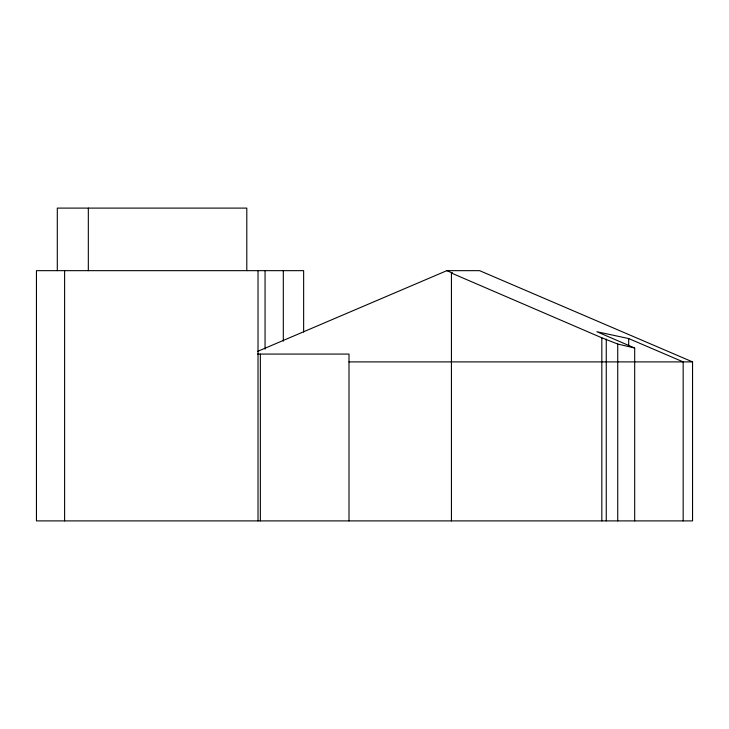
<?xml version="1.0" encoding="UTF-8"?>
<svg xmlns="http://www.w3.org/2000/svg" width="729" height="729" viewBox="0 0 729 729"><rect width="100%" height="100%" fill="white"/><g stroke="black" fill="none" stroke-linecap="round" stroke-linejoin="round"><path stroke-width="1.09" d="M257.738 351.342L446.859 270.659L479.6 270.659L692.55 361.894L692.55 520.898L36.45 520.898L36.45 270.659L303.638 270.659L303.638 332.087M451.433 520.898L451.433 273.056L452.472 273.056L446.859 270.659M257.547 354.075L349 354.075L349 520.898M348.954 361.894L692.55 361.894M683.173 520.898L683.173 361.894L628.69 338.557L596.887 331.731L634.686 348.025L634.686 520.898M451.433 273.056L601.835 337.809L617.736 344.033L634.686 348.025M628.69 338.557L628.69 346.339M617.736 344.033L617.736 520.898M606.264 339.085L606.264 520.898M601.835 337.809L601.835 520.898M283.308 270.659L283.308 341.181M265.055 270.659L265.055 349.145M260.362 354.075L260.362 520.898M258.02 270.659L258.02 520.898M246.803 270.659L246.803 208.102L57.299 208.102L57.299 270.659M88.327 208.102L88.327 270.659M64.608 270.659L64.608 520.898"/></g></svg>
